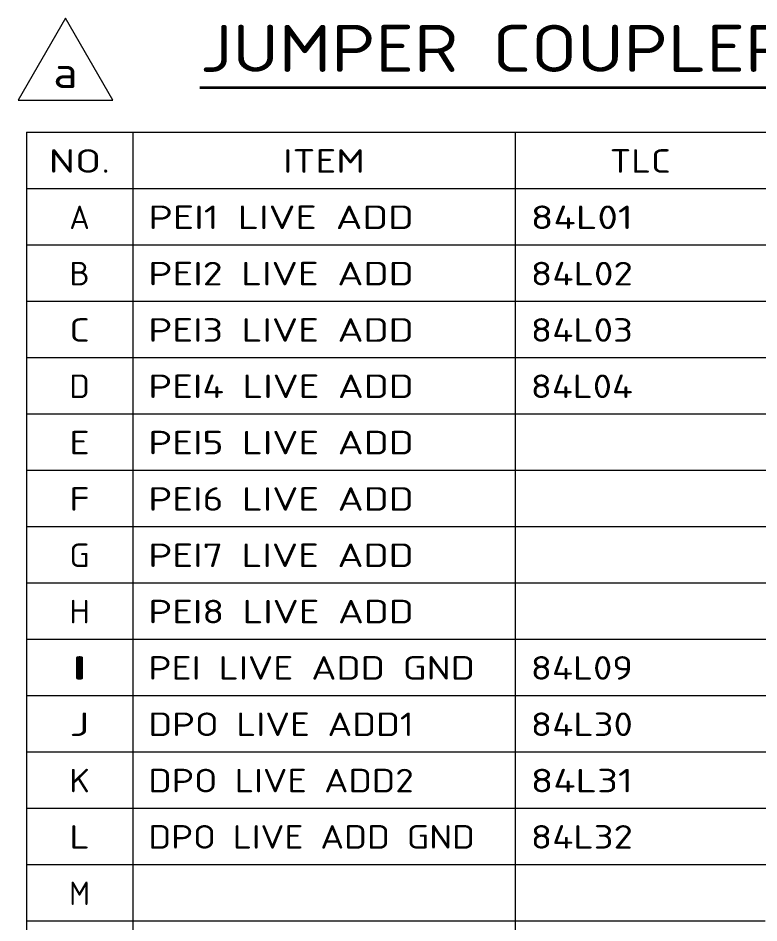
# Model space of a CAD drawing. Extents: x 23 to 472, y 3 to 294.
# Drawn here: x 173.7 to 220.9, y 101 to 158.7 of the extents above; entities that cross this region are included whole.
import ezdxf
from ezdxf.enums import TextEntityAlignment as Align

# ---------------------------------------------------------------- set-up
doc = ezdxf.new("R2010")
doc.units = 0
doc.layers.get('0').update_dxf_attribs({"lineweight": 13})
doc.styles.get("Standard").update_dxf_attribs({"font": 'isocp.shx'})

# ---------------------------------------------------------------- blocks, each defined once
blk = doc.blocks.new('BLOCK4589')
at = {"color": 7, "lineweight": 35}
blk.add_line((108.69, 104.99), (260.05, 104.99), dxfattribs=at)
at = {"color": 7, "lineweight": 13}
blk.add_text('JUMPER COUPLER PIN ASSIGNMENT', height=6, dxfattribs=at).set_placement((108.69, 106.99), (260.05, 106.99), align=Align.FIT)
blk = doc.blocks.new('BLOCK4590')
at = {"color": 7, "lineweight": 13}
blk.add_lwpolyline([(85.51, 103.39), (97.59, 103.39), (91.55, 113.85)], close=True, dxfattribs=at)
blk.add_text('a', height=4, dxfattribs=at).set_placement((90, 104.94), (93.11, 104.94), align=Align.FIT)
blk = doc.blocks.new('BLOCK4599')
at = {"color": 7, "lineweight": 13}
for p, q in [((86.58, 99.3), (275.85, 99.3)), ((86.58, 99.3), (86.58, -80.28)), ((100.12, 99.3), (100.12, -80.28)), ((148.87, 99.3), (148.87, -80.28)), ((86.58, 92.11), (275.85, 92.11)), ((86.58, 84.93), (275.85, 84.93)), ((86.58, 77.75), (275.85, 77.75)), ((86.58, 70.56), (275.85, 70.56)), ((86.58, 63.38), (275.85, 63.38)), ((86.58, 56.2), (275.85, 56.2)), ((86.58, 49.01), (275.85, 49.01)), ((86.58, 41.83), (275.85, 41.83)), ((86.58, 34.65), (275.85, 34.65)), ((86.58, 27.47), (275.85, 27.47)), ((86.58, 20.28), (275.85, 20.28)), ((86.58, 13.1), (275.85, 13.1)), ((86.58, 5.92), (275.85, 5.92)), ((86.58, -1.27), (180.75, -1.27))]:
    blk.add_line(p, q, dxfattribs=at)
for s, p, p2 in [('NO.', (89.44, 94.13), (97.25, 94.13)), ('ITEM', (119.29, 94.13), (129.7, 94.13)), ('TLC', (160.91, 94.13), (168.71, 94.13)), ('A', (92.05, 86.95), (94.65, 86.95)), ('PEI1 LIVE ADD', (102.12, 86.95), (135.95, 86.95)), ('84L01', (150.87, 86.95), (163.88, 86.95)), ('B', (92.05, 79.77), (94.65, 79.77)), ('PEI2 LIVE ADD', (102.12, 79.77), (135.95, 79.77)), ('84L02', (150.87, 79.77), (163.88, 79.77)), ('C', (92.05, 72.58), (94.65, 72.58)), ('PEI3 LIVE ADD', (102.12, 72.58), (135.95, 72.58)), ('84L03', (150.87, 72.58), (163.88, 72.58)), ('D', (92.05, 65.4), (94.65, 65.4)), ('PEI4 LIVE ADD', (102.12, 65.4), (135.95, 65.4)), ('84L04', (150.87, 65.4), (163.88, 65.4)), ('E', (92.05, 58.22), (94.65, 58.22)), ('F', (92.05, 51.03), (94.65, 51.03)), ('G', (92.05, 43.85), (94.65, 43.85)), ('H', (92.05, 36.67), (94.65, 36.67)), ('I', (92.05, 29.49), (94.65, 29.49)), ('PEI LIVE ADD GND', (102.12, 29.49), (143.75, 29.49)), ('84L09', (150.87, 29.49), (163.88, 29.49)), ('J', (92.05, 22.3), (94.65, 22.3)), ('DPO LIVE ADD1', (102.12, 22.3), (135.95, 22.3)), ('84L30', (150.87, 22.3), (163.88, 22.3)), ('K', (92.05, 15.12), (94.65, 15.12)), ('DPO LIVE ADD2', (102.12, 15.12), (135.95, 15.12)), ('84L31', (150.87, 15.12), (163.88, 15.12)), ('L', (92.05, 7.94), (94.65, 7.94)), ('DPO LIVE ADD GND', (102.12, 7.94), (143.75, 7.94)), ('84L32', (150.87, 7.94), (163.88, 7.94)), ('M', (92.05, 0.75), (94.65, 0.75))]:
    blk.add_text(s, height=3, dxfattribs=at).set_placement(p, p2, align=Align.FIT)
at = {"color": 3, "lineweight": 13}
for s, p, p2 in [('PEI5 LIVE ADD', (102.12, 58.22), (135.95, 58.22)), ('PEI6 LIVE ADD', (102.12, 51.03), (135.95, 51.03)), ('PEI7 LIVE ADD', (102.12, 43.85), (135.95, 43.85)), ('PEI8 LIVE ADD', (102.12, 36.67), (135.95, 36.67))]:
    blk.add_text(s, height=3, dxfattribs=at).set_placement(p, p2, align=Align.FIT)

msp = doc.modelspace()

# ---------------------------------------------------------------- block references
at = {"lineweight": 0, "xscale": 0.5, "yscale": 0.5, "zscale": 0.5}
for name in ['BLOCK4590', 'BLOCK4589', 'BLOCK4599']:
    msp.add_blockref(name, (130.9693, 101.7328), dxfattribs=at)

doc.saveas('drawing.dxf')
